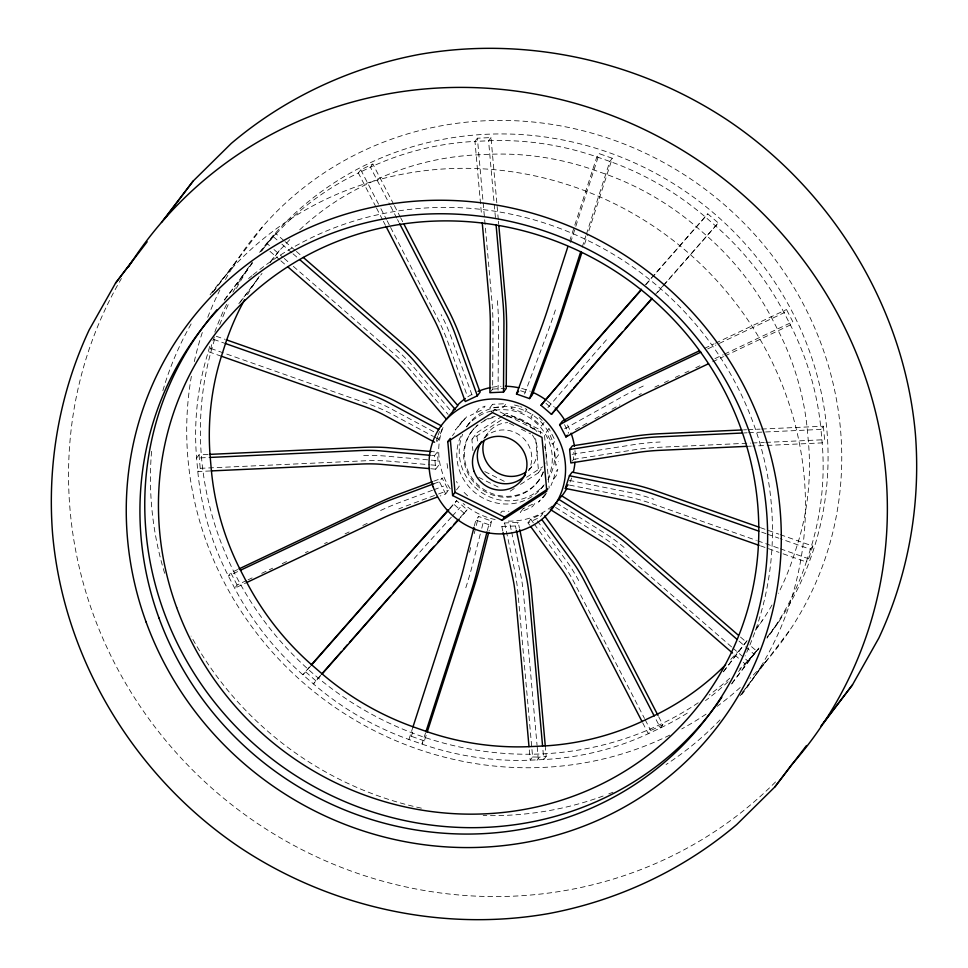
<?xml version="1.0" encoding="UTF-8"?>
<svg xmlns="http://www.w3.org/2000/svg" width="968" height="968" viewBox="0 0 968 968"><rect width="100%" height="100%" fill="white"/><g stroke="black" fill="none" stroke-linecap="round" stroke-linejoin="round"><path stroke-width="0.73" stroke-dasharray="4.84 3.63" d="M489.905 392.706L492.651 389.075L493.039 327.16A61.904 11.737 87.4 0 0 491.998 301.883L477.393 138.206L490.994 137.577L498.314 219.7M498.072 390.08L498.484 327.535A54.97 10.418 87.4 0 0 497.37 300.685M553.49 479.317L555.063 472.88L557.81 469.262L556.237 475.699L553.49 479.317L550.974 485.573M209.645 346.459L208.35 351.65A292.191 279.728 37.1 0 0 196.601 458.058L197.799 471.525A292.191 279.728 37.1 0 0 228.375 575.996L234.692 588.205A292.191 279.728 37.1 0 0 302.936 674.829L313.39 683.904A292.191 279.728 37.1 0 0 408.919 739.491L421.939 744.077A292.191 279.728 37.1 0 0 530.198 760.17L543.798 759.541A292.191 279.728 37.1 0 0 648.318 733.696L660.418 727.96A292.191 279.728 37.1 0 0 689.652 711.613M221.406 356.236L208.35 351.65L210.77 348.456L212.391 341.958M780.244 534.639L812.83 546.097L808.74 558.79L806.32 561.972A292.191 279.728 37.1 0 1 767.285 637.597M437.596 436.374L435.927 442.921L438.673 439.291L442.763 426.61M474.344 525.914L475.832 520.082L478.579 516.452L491.599 521.038L489.046 531.057M469.468 552.256L471.295 545.093M474.211 533.646L478.579 516.452M480.285 534.034L472.142 566.074A54.97 5.034 -70.6 0 1 465.596 588.411M481.774 528.201L483.625 520.917M487.364 530.488L488.852 524.668L491.599 521.038M413.021 726.786L408.919 739.491L411.339 736.309L413.651 729.146M569.62 241.226L596.832 156.864L599.252 153.67L612.272 158.256L587.322 235.599M570.6 242.484L599.252 153.67M425.581 732.776L421.939 744.077L424.359 740.883L426.198 735.148M582.179 247.239L585.882 235.781M586.342 234.341L609.852 161.438L612.272 158.256M584.551 244.202L586.862 237.039M524.559 394.012L546.763 334.71A54.97 5.034 -70.6 0 0 555.596 309.337M438.081 435.152L439.532 431.462M212.887 340.724L214.364 337.009M212.44 292.663L237.826 259.134M213.42 291.683L263.127 226.04M224.588 299.584L249.369 266.853M260.828 251.426A292.191 279.728 37.1 0 1 264.736 246.816L267.156 243.621L269.431 245.594M224.346 300.213L252.454 263.09M261.517 251.111L273.605 235.139M283.878 240.572L275.916 233.651L268.777 241.528M238.842 303.71L256.072 280.962M240.27 302.125L262.026 273.387M270.193 262.606L279.256 250.639L283.975 245.945A278.312 266.43 37.1 0 1 290.085 239.326M393.673 204.272L372.874 164.052L360.774 169.787L358.354 172.982A292.191 279.728 37.1 0 0 273.496 236.845L277.695 240.487M372.874 164.052L370.454 167.246L358.354 172.982L375.753 206.62M208.059 454.452L199.021 454.863L196.601 458.058L210.225 457.428M199.021 454.863L200.219 468.33L197.799 471.525L211.423 470.908M477.393 138.206L474.973 141.401A292.191 279.728 37.1 0 0 370.454 167.246L389.923 204.901M490.994 137.577L488.574 140.771L495.555 219.046M237.62 569.571L230.795 572.802L228.375 575.996L240.5 570.249M246.671 580.473L237.112 585.011L234.692 588.205L246.816 582.458M431.232 468.766L435.721 469.178L434.523 455.698L437.27 452.068L431.244 451.536M458.227 426.38L455.48 429.998L466.987 416.409L459.558 424.662L462.305 421.032M452.455 435.648L454.512 432.926M476.159 412.174L478.906 408.544L485.113 406.136L482.366 409.766L470.279 415.49M467.943 425.073L470.363 421.879M435.721 469.178L438.468 465.548L437.27 452.068M470.024 433.749L470.75 432.793M473.183 429.623L473.909 428.667M433.821 483.782L439.387 481.713L442.134 478.095L448.45 490.292L445.704 493.922L440.137 495.991M472.142 439.109L477.079 432.587M493.293 411.485L494.902 409.355L544.403 434.136L549.207 488.029M309.312 667.134L302.936 674.829L311.708 664.835M483.952 438.335L489.227 431.377M456.521 489.905L459.268 486.275L456.46 481.495M320.759 675.083L313.39 683.904L322.175 673.922M449.939 508.708L456.642 500.698L467.108 509.785L460.393 517.795M532.957 414.256L530.9 416.978L541.366 426.065L544.101 422.435M657.562 292.409L718.256 222.918L707.79 213.843L653.037 276.558M528.613 470.787L533.09 464.894M500.71 513.004L502.089 511.189L508.962 511.261M538.305 472.82L543.242 466.298M502.791 531.009L501.847 526.592L504.594 522.974L518.195 522.345L519.417 528.104M535.921 484.097L536.635 483.141M539.079 479.959L539.805 479.003M555.789 458.505L558.536 454.887L557.447 448.22L554.7 451.85L555.898 465.318L558.645 461.7M541.16 488.646L543.58 485.452A48.497 46.428 37.1 0 1 482.415 493.087A48.497 46.428 37.1 0 1 462.68 434.209M501.847 526.592L515.448 525.975L518.195 522.345M546 493.716L538.498 502.089L545.323 494.624M572.197 461.155L573.576 459.352L573.455 452.54M527.996 522.865L530.742 519.247L542.842 513.512L540.096 517.142L527.996 522.865L529.75 525.285M724.959 355.946L790.396 324.945L792.816 321.751L786.5 309.542L784.08 312.737L717.288 344.378M531.952 749.51L532.618 756.976L530.198 760.17L529.266 749.668M537.034 760.303L539.454 757.109L546.206 756.347L545.408 747.393M546.206 756.347L543.798 759.541L542.721 747.55M761.61 429.054L823.381 426.222L820.973 429.417L822.171 442.884A292.191 279.728 37.1 0 1 810.422 549.292L806.32 561.972L780.438 552.873M823.381 426.222L824.591 439.69L822.171 442.884L752.874 446.066M658.676 716.719L662.826 724.766L650.726 730.501L648.318 733.696L641.99 721.462M662.826 724.766L660.418 727.96L654.09 715.727M812.83 546.097L810.422 549.292L780.256 538.68M723.193 671.865L743.557 645.027A278.312 266.43 37.1 0 0 747.429 640.441M723.713 671.477L748.191 639.134M756.359 628.365L762.699 619.98M752.414 656.219L745.275 664.096A292.191 279.728 37.1 0 1 738.403 671.526M731.869 683.36L756.456 650.932L750.769 645.995M731.626 683.989L758.827 648.064M766.995 637.283L779.083 621.311M742.65 692.06L765.325 662.124M740.096 695.762L790.614 629.043M264.736 246.816L275.916 233.651M279.256 250.639L275.214 255.915A278.312 266.43 37.1 0 0 269.443 262.824M543.266 497.346L546.46 493.16M756.456 650.932L745.275 664.096L743.182 662.269M547.912 407.613L589.355 359.491A54.97 1.113 -49 0 1 606.972 339.236M645.462 284.749L707.79 213.843M646.116 284.447L652.057 277.683M654.925 294.962L662.85 285.959M663.83 284.834L718.256 222.918M449.588 508.502L456.642 500.698M451.342 517.178L429.538 541.281A54.97 1.113 -49 0 0 414.207 558.512M452.334 516.089L460.26 507.329M460.054 517.577L467.108 509.785M730.743 659.426A278.312 266.43 37.1 0 0 734.797 654.997L739.516 650.302M491.187 411.775L494.902 409.355M502.356 416.095L477.502 432.272A1.391 1.331 37.1 0 0 476.8 433.737L477.732 444.227M503.59 415.284L506.082 413.663A1.391 1.331 37.1 0 1 507.74 413.59L539.394 429.441A1.391 1.331 37.1 0 1 540.35 430.82L540.616 433.821M501.243 420.051L472.662 438.661A1.391 1.331 37.1 0 0 471.961 440.125L472.904 450.616M526.568 477.272L542.721 466.745M514.274 488.513L509.301 491.744A1.391 1.331 37.1 0 1 507.656 491.829M520.494 484.46L537.881 473.134A1.391 1.331 37.1 0 0 538.583 471.67L535.51 437.209A1.391 1.331 37.1 0 0 534.554 435.83M564.61 428.8L619.786 398.114A54.97 7.091 -27.3 0 1 643.684 385.821M575.258 429.683L589.693 421.661M594.945 418.733L606.767 412.162M612.006 409.246L619.883 404.866M704.522 348.383L714.082 343.846M715.449 343.204L786.5 309.542M707.717 348.916L715.921 345.031M248.038 579.832L252.14 577.896M261.699 573.359L272.625 568.18M282.196 563.654L287.665 561.065M305.416 552.643L308.151 551.349M324.546 543.58L327.281 542.286M345.044 533.876L349.146 531.94M362.806 525.467L369.643 522.224M654.816 387.127L658.918 385.179M664.387 382.59L668.477 380.654M675.313 377.411L679.415 375.475M684.872 372.886L688.974 370.95M695.81 367.707L699.9 365.771M714.928 358.644L723.132 354.76M724.5 354.119L792.816 321.751M712.666 361.766L723.604 356.587M433.676 481.229L442.134 478.095M432.454 490.268L399.106 502.658A54.97 7.091 -27.3 0 0 377.508 511.927M433.846 489.748L443.562 486.142M406.149 506.01L437.173 494.491M438.577 493.97L448.45 490.292M572.088 454.343L633.423 444.699A54.97 11.991 -5.1 0 1 660.128 442.013M573.576 459.352L634.282 449.805A61.904 13.504 -5.1 0 1 659.426 447.276L750.757 443.078M492.651 389.075L504.885 388.41M743.533 429.877L746.546 429.744M748.046 429.671L760.11 429.126M744.15 432.938L747.163 432.793M748.663 432.732L820.973 429.417A292.191 279.728 37.1 0 0 790.396 324.945L784.08 312.737A292.191 279.728 37.1 0 0 715.836 226.113L705.382 217.026A292.191 279.728 37.1 0 0 609.852 161.438L596.832 156.864A292.191 279.728 37.1 0 0 488.574 140.771L474.973 141.401L481.423 213.65M200.219 468.33L365.359 460.768A61.904 13.504 -5.1 0 1 388.349 461.095L429.441 464.737M752.269 443.005L764.321 442.461M765.821 442.388L824.591 439.69M748.361 446.272L751.374 446.127M532.618 756.976L539.454 757.109M431.522 455.432L434.523 455.698M436.084 460.586L385.482 456.073A54.97 11.991 -5.1 0 0 361.064 455.734M430.941 464.87L438.468 465.548M569.208 480.37L628.171 492.143A54.97 15.064 17.9 0 1 653.799 499.246M569.547 485.101L626.441 496.487A61.904 16.964 17.9 0 1 650.569 503.166L756.323 540.35M520.578 390.745L528.455 393.31M519.187 406.27L513.839 404.818L511.092 408.448L524.111 413.021L526.858 409.404L520.518 406.633M424.359 740.883L411.339 736.309M488.852 524.668L475.832 520.082M216.275 336.271L224.782 339.26M760.412 527.657L778.829 534.142M213.746 339.417L225.496 343.555M761.707 532.158L765.99 533.658M767.406 534.167L778.829 538.184M210.77 348.456L368.929 404.104A61.904 16.964 17.9 0 1 390.903 413.626L433.434 436.471M757.738 540.846L778.986 548.324M780.414 548.82L808.74 558.79M760.461 545.843L779.01 552.365M509.495 423.27L516.089 426.573M521.365 429.223L530.597 433.846M484.786 471.573L504.57 481.471M478.628 477.297L501.061 488.525M433.749 431.752L390.721 408.629A54.97 15.064 17.9 0 0 367.38 398.501M434.741 437.185L438.673 439.291M556.418 502.912L604.855 533.235A54.97 15.851 41.3 0 1 625.679 548.808M555.584 507.45L600.983 535.885A61.904 17.848 41.3 0 1 620.573 550.538L731.76 647.06M545.952 403.305L552.232 408.75M315.81 680.722L305.356 671.635M464.362 513.415L453.895 504.328M285.016 241.564L295.264 250.458M296.402 251.45L300.963 255.407M740.52 637.089L746.207 642.038M281.882 244.13L291.925 252.854M293.062 253.834L297.599 257.778M739.007 641.082L743.557 645.027M745.65 646.842L754.036 654.126A292.191 279.728 37.1 0 0 758.912 648.354M273.98 249.55L283.092 257.464M284.229 258.444L288.779 262.401M293.34 266.357L394.254 354.01A61.904 17.848 41.3 0 1 411.69 371.506L448.075 414.401M732.897 648.052L747.695 660.902M269.975 251.365L279.764 259.86M280.889 260.84L285.439 264.784M734.797 654.997L738.983 658.627M464.12 492.434L469.105 497.249M539.2 417.51L542.14 420.463M449.817 409.742L414.038 367.537A54.97 15.851 41.3 0 0 395.513 348.94M537.409 520.929L567.018 561.718A54.97 14.217 64.7 0 1 580.038 583.159M530.742 519.247L533.368 522.865M534.251 524.075L561.779 562.009A61.904 16.008 64.7 0 1 574.024 582.191L644.494 718.438M564.538 424.637L568.7 433.325M237.112 585.011L230.795 572.802M445.704 493.922L439.387 481.713M394.363 205.615L399.917 216.336M400.607 217.679L402.688 221.708M390.624 206.232L396.844 218.272M397.533 219.615L398.925 222.289M360.774 169.787L380.194 207.321M380.884 208.664L386.426 219.397M387.115 220.728L389.898 226.101M390.588 227.432L437.463 318.109A61.904 16.008 64.7 0 1 447.555 341.147L467.496 396.517M645.184 719.769L650.726 730.501M376.443 207.951L382.675 219.99M383.364 221.333L385.433 225.35M472.009 395.004L451.874 339.054A54.97 14.217 64.7 0 0 441.154 314.588M515.448 525.975L516.077 528.915M510.1 524.862L511.358 530.718M511.661 532.182L520.409 573.25A54.97 10.418 87.4 0 1 523.821 597.062L537.046 745.227M504.594 522.974L514.794 570.89A61.904 11.737 87.4 0 1 518.001 593.311L531.819 748.022M447.034 463.503L448.039 470.266M498.447 221.2L498.714 224.189M537.179 746.727L538.244 758.706M484.448 437.875A27.661 26.475 37.1 0 1 519.659 435.104A27.661 26.475 37.1 0 1 529.242 469.226M543.157 471.815A41.551 39.773 37.1 0 1 473.969 482.415A41.551 39.773 37.1 0 1 495.652 417.063M506.3 416.567A41.551 39.773 37.1 0 1 534.687 430.784M543.423 472.081A41.551 39.773 37.1 0 1 482.209 488.308A41.551 39.773 37.1 0 1 477.611 425M484.024 420.499A41.551 39.773 37.1 0 1 495.084 416.361M503.009 415.478A41.551 39.773 37.1 0 1 537.978 432.986M544.536 446.188A41.551 39.773 37.1 0 1 545.783 463.249M532.4 434.995A27.661 26.475 37.1 0 1 528.528 470.085M485.416 437.149A27.661 26.475 37.1 0 1 507.716 422.629M758.694 648.548A318.738 305.138 37.1 0 1 739.552 669.13M729.811 678.229A318.738 305.138 37.1 0 1 709.108 695.06M698.194 702.78A318.738 305.138 37.1 0 1 330.729 687.885A318.738 305.138 37.1 0 1 214.811 338.764M219.712 324.764A318.738 305.138 37.1 0 1 229.646 301.592M236.398 288.416A318.738 305.138 37.1 0 1 251.837 263.175M259.606 252.358A318.738 305.138 37.1 0 1 698.944 201.211A318.738 305.138 37.1 0 1 767.043 638.166M214.811 332.097A292.191 279.728 37.1 0 1 226.742 303.988M232.937 292.167A292.191 279.728 37.1 0 1 252.394 262.122M728.081 681.714A292.191 279.728 37.1 0 1 705.503 700.614M247.493 294.659A278.312 266.43 37.1 0 1 260.344 274.791M299.705 229.791A278.312 266.43 37.1 0 1 364.682 185.215L376.782 179.479A278.312 266.43 37.1 0 1 476.183 154.892L489.772 154.275A278.312 266.43 37.1 0 1 592.731 169.582L605.75 174.155A278.312 266.43 37.1 0 1 696.597 227.02L707.063 236.107A278.312 266.43 37.1 0 1 771.956 318.484L778.272 330.693A278.312 266.43 37.1 0 1 807.348 430.034L808.546 443.513A278.312 266.43 37.1 0 1 797.366 544.706L793.276 557.386A278.312 266.43 37.1 0 1 778.32 593.348M772.016 605A278.312 266.43 37.1 0 1 754.883 631.003M639.049 394.726A61.904 7.986 -27.3 0 1 641.312 393.589M225.459 279.498A332.629 318.436 37.1 0 1 707.015 190.648A332.629 318.436 37.1 0 1 749.97 678.35M740.193 687.546A332.629 318.436 37.1 0 1 717.07 706.398M706.071 714.142A332.629 318.436 37.1 0 1 681.774 728.904M669.783 735.123A332.629 318.436 37.1 0 1 323.276 698.92A332.629 318.436 37.1 0 1 191.362 376.334M194.278 361.633A332.629 318.436 37.1 0 1 202.687 331.346M207.757 317.286A332.629 318.436 37.1 0 1 219.881 290.037M248.607 278.53A318.738 305.138 37.1 0 1 252.019 275.686M253.168 274.743A318.738 305.138 37.1 0 1 641.494 273.266A318.738 305.138 37.1 0 1 749.256 646.515M748.688 647.882A318.738 305.138 37.1 0 1 745.07 656.014M398.768 508.914A61.904 7.986 -27.3 0 1 402.591 507.377M552.026 506.167A69.321 66.368 37.1 0 1 505.538 520.99M495.18 519.562A69.321 66.368 37.1 0 1 463.14 503.517M450.241 488.816A69.321 66.368 37.1 0 1 443.32 426.658M467.762 396.868A69.321 66.368 37.1 0 1 474.078 393.238M492.131 387.26A69.321 66.368 37.1 0 1 500.952 386.28M521.679 388.458A69.321 66.368 37.1 0 1 530.258 391.266M547.283 400.946A69.321 66.368 37.1 0 1 554.132 406.887M567.49 424.988A69.321 66.368 37.1 0 1 570.563 431.813M574.968 450.543A69.321 66.368 37.1 0 1 575.173 459.364M571.628 477.95A69.321 66.368 37.1 0 1 570.055 482.016M466.673 426.694A48.497 46.428 37.1 0 1 532.061 414.594A48.497 46.428 37.1 0 1 547.924 479.608M544.161 484.823A48.497 46.428 37.1 0 1 481.072 496.935A48.497 46.428 37.1 0 1 461.252 435.176M466.394 426.936A48.497 46.428 37.1 0 1 528.564 417.099A48.497 46.428 37.1 0 1 548.36 477.43M775.55 781.926A415.78 398.042 37.1 0 1 234.946 807.239A415.78 398.042 37.1 0 1 121.436 278.481M719.998 719.889A332.629 318.436 37.1 0 1 666.069 764.514M612.95 792.223A332.629 318.436 37.1 0 1 608.751 793.893M603.1 796.023A332.629 318.436 37.1 0 1 483.189 815.552M421.395 808.171A332.629 318.436 37.1 0 1 191.071 636.109M164.657 573.286A332.629 318.436 37.1 0 1 151.734 449.588M162.866 390.649A332.629 318.436 37.1 0 1 192.898 320.916M210.068 294.817A332.629 318.436 37.1 0 1 670.134 238.08A332.629 318.436 37.1 0 1 740.447 696.27M492.543 404.297L489.796 407.927L503.396 407.298L506.143 403.68L492.543 404.297M548.953 428.594L546.206 432.212L552.522 444.421L555.269 440.803L548.953 428.594M523.107 508.732L520.361 512.362L532.461 506.627L535.207 502.997L523.107 508.732"/><path stroke-width="1.45" d="M482.233 222.688L489.53 304.521A48.037 9.111 87.4 0 1 490.34 324.135L489.905 392.706L503.493 392.076L503.941 323.506A48.037 9.111 87.4 0 0 503.118 303.892L496.1 225.072M758.997 527.161L654.658 490.474A61.904 16.964 17.9 0 0 630.531 483.794L572.161 472.13L569.414 475.748L565.324 488.441L629.962 501.351A48.037 13.165 17.9 0 1 648.681 506.542L759.045 545.347M725.528 664.847A278.312 266.43 37.1 0 1 654.09 715.727L641.99 721.462A278.312 266.43 37.1 0 1 542.588 746.05L529 746.667A278.312 266.43 37.1 0 1 426.041 731.36L413.021 726.786A278.312 266.43 37.1 0 1 322.175 673.922L311.708 664.835A278.312 266.43 37.1 0 1 246.816 582.458L240.5 570.249A278.312 266.43 37.1 0 1 211.423 470.908L210.225 457.428A278.312 266.43 37.1 0 1 221.406 356.236L225.496 343.555A278.312 266.43 37.1 0 1 244.589 299.79M473.981 527.366L463.236 569.595A48.037 4.404 -70.6 0 1 458.445 585.918L413.021 726.786M487.001 531.94L476.256 574.181A48.037 4.404 -70.6 0 1 471.464 590.492L426.041 731.36M488.683 532.497L480.213 565.76A61.904 5.675 -70.6 0 1 474.054 586.789L427.13 732.292M567.78 246.961L547.295 310.462A48.037 4.404 -70.6 0 1 540.834 328.999L516.489 394.012L529.508 398.586L532.255 394.968L554.24 336.247A61.904 5.675 -70.6 0 0 562.553 312.374L581.78 252.793M580.8 251.535L560.303 315.048A48.037 4.404 -70.6 0 1 553.853 333.573L529.508 398.586M132.459 260.791L115.531 283.14L89.189 329.87C59.423 393.468 47.069 464.337 52.623 534.275L52.732 535.461C64.251 661.011 135.895 777.655 240.258 847.714C329.919 907.173 441.614 932.148 547.84 913.719L549.001 913.514C617.971 900.506 683.142 869.978 736.721 824.579L774.908 786.887L806.525 745.529M823.453 723.181L852.469 684.86L878.811 638.13C908.577 574.532 920.931 503.662 915.377 433.724L915.268 432.539C903.749 306.989 832.105 190.345 727.742 120.286C638.081 60.827 526.386 35.852 420.16 54.281L418.999 54.486C350.029 67.494 284.858 98.022 231.279 143.421L193.092 181.113L161.474 222.471M164.088 219.433L193.092 181.113M287.702 266.757L391.399 356.817A48.037 13.854 41.3 0 1 404.939 370.405L446.296 419.168L457.804 405.58L420.451 361.548A61.904 17.848 41.3 0 0 403.015 344.039L303.238 257.379M386.135 226.681L434.789 320.795A48.037 12.427 64.7 0 1 442.618 338.679L465.257 401.538L477.345 395.803L480.092 392.173L459.655 335.412A61.904 16.008 64.7 0 0 449.563 312.386L404.067 224.382M447.797 441.65L450.217 438.456L455.033 492.349L452.613 495.543L502.102 520.324L546.787 491.224L541.983 437.33L492.482 412.549L447.797 441.65L452.613 495.543M503.493 392.076L506.24 388.446L506.639 326.531A61.904 11.737 87.4 0 0 505.586 301.266L498.847 225.677M516.489 394.012L518.558 391.29M651.633 299.16L609.743 346.81A48.037 0.968 -49 0 0 596.869 361.608L551.445 414.352L540.979 405.265L584.745 354.01A61.904 1.246 -49 0 1 601.334 334.94L641.494 289.25M551.445 414.352L571.931 390.116M708.564 363.714L643.901 394.351A48.037 6.195 -27.3 0 0 626.441 403.329L565.953 436.955L559.637 424.746L562.384 421.128L617.003 390.757A61.904 7.986 -27.3 0 1 639.497 379.19L699.053 350.973M502.102 520.324L504.522 517.13L547.973 488.84M565.953 436.955L567.321 435.14M746.86 446.345L657.575 450.447A48.037 10.479 -5.1 0 0 638.057 452.407L570.83 462.97L569.62 449.503L572.366 445.873L633.084 436.338A61.904 13.504 -5.1 0 1 658.228 433.809L742.02 429.949M565.324 488.441L568.071 484.811M551.24 508.515L561.791 495.87L609.743 525.914A61.904 17.848 41.3 0 1 629.345 540.567L738.233 635.117M774.908 786.887L791.824 764.538A415.78 398.042 37.1 0 0 716.635 173.441A415.78 398.042 37.1 0 0 128.417 267.023M115.531 283.14L147.16 241.782M820.84 726.218L852.469 684.86M540.979 405.265L586.402 352.521A48.037 0.968 -49 0 1 599.277 337.723L641.167 290.073M573.903 387.829L577.848 383.255M579.82 380.969L595.211 363.097A61.904 1.246 -49 0 1 611.8 344.027L622.279 332.097M311.285 664.883L411.787 550.55A61.904 1.246 -49 0 1 426.222 534.336L448.583 509.616M311.708 664.835L409.016 554.156A48.037 0.968 -49 0 1 420.209 541.572L448.946 509.797M321.751 673.958L341.535 651.452M343.519 649.201L347.476 644.7M349.46 642.45L390.019 596.3M392.996 592.924L422.254 559.637A61.904 1.246 -49 0 1 426.924 554.349M625.243 328.721L651.96 298.338M322.175 673.922L419.471 563.243A48.037 0.968 -49 0 1 430.675 550.659L459.413 518.884M437.887 542.092L444.941 534.3M446.95 532.061L450.979 527.608M454.004 524.269L458.033 519.816M453.121 410.214L454.996 408.351M559.637 424.746L620.125 391.12A48.037 6.195 -27.3 0 1 637.585 382.142L700.88 352.146M238.987 568.918L377.774 503.178A61.904 7.986 -27.3 0 1 398.114 494.454L432.272 481.761M240.5 570.249L374.858 506.603A48.037 6.195 -27.3 0 1 390.649 499.839L433.821 483.782M246.816 582.458L381.174 518.812A48.037 6.195 -27.3 0 1 396.953 512.048L437.354 497.032M569.62 449.503L636.859 438.94A48.037 10.479 -5.1 0 1 656.365 436.967L742.65 433.011M209.572 454.379L364.162 447.301A61.904 13.504 -5.1 0 1 387.139 447.615L431.244 451.536M210.225 457.428L361.185 450.519A48.037 10.479 -5.1 0 1 379.02 450.761L430.034 455.299M211.423 470.908L362.383 463.987A48.037 10.479 -5.1 0 1 380.218 464.241L429.731 468.633M569.414 475.748L634.052 488.671A48.037 13.165 17.9 0 1 652.783 493.861L758.851 531.154M226.197 339.756L373.019 391.411A61.904 16.964 17.9 0 1 394.992 400.946L441.456 425.908M225.496 343.555L370.066 394.424A48.037 13.165 17.9 0 1 387.115 401.817L438.71 429.526M221.406 356.236L365.977 407.104A48.037 13.165 17.9 0 1 383.026 414.498L434.608 442.219M455.033 492.349L504.522 517.13M559.044 499.5L612.139 532.763A48.037 13.854 41.3 0 1 627.349 544.137L736.745 639.11M550.284 509.471L603.379 542.733A48.037 13.854 41.3 0 1 618.588 554.107L732.522 653.025M299.874 259.751L400.159 346.859A48.037 13.854 41.3 0 1 413.699 360.447L455.057 409.21M544.597 515.932L573.867 556.285A61.904 16.008 64.7 0 1 586.124 576.468L657.974 715.376M541.85 519.562L574.46 564.489A48.037 12.427 64.7 0 1 583.97 580.159L654.09 715.727M530.633 526.495L562.36 570.225A48.037 12.427 64.7 0 1 571.87 585.894L641.99 721.462M399.615 223.632L446.889 315.072A48.037 12.427 64.7 0 1 454.718 332.944L477.345 395.803M519.719 529.544L528.383 570.273A61.904 11.737 87.4 0 1 531.601 592.694L545.274 745.904M516.38 530.391L526.737 579.033A48.037 9.111 87.4 0 1 529.23 596.433L542.588 746.05M503.106 532.485L513.149 579.663A48.037 9.111 87.4 0 1 515.641 597.062L529 746.667M525.43 474.986A27.661 26.475 37.1 0 1 488.465 477.889A27.661 26.475 37.1 0 1 481.568 441.481M525.757 472.178A27.661 26.475 37.1 0 1 494.031 470.545A27.661 26.475 37.1 0 1 484.133 440.367M721.825 697.214A318.738 305.138 37.1 0 1 272.661 759.457A318.738 305.138 37.1 0 1 217.026 309.7M428.425 552.655A61.904 1.246 -49 0 1 434.087 546.303M457.61 405.06A69.321 66.368 37.1 0 1 465.366 398.501M478.059 391.411A69.321 66.368 37.1 0 1 490.679 387.539M505.417 386.22A69.321 66.368 37.1 0 1 518.763 387.769M533.029 392.451A69.321 66.368 37.1 0 1 546.073 400.038M555.196 407.964A69.321 66.368 37.1 0 1 565.288 421.056M571.096 433.204A69.321 66.368 37.1 0 1 574.423 446.139M574.98 462.293A69.321 66.368 37.1 0 1 573.286 472.372M566.849 488.513A69.321 66.368 37.1 0 1 562.057 495.749M158.958 617.959A318.738 305.138 37.1 0 0 694.395 732.861A318.738 305.138 37.1 0 0 507.982 220.934A318.738 305.138 37.1 0 0 158.958 617.959M146.107 622.061A332.629 318.436 37.1 0 0 704.873 741.96A332.629 318.436 37.1 0 0 510.342 207.733A332.629 318.436 37.1 0 0 146.107 622.061M474.126 471.404A27.661 26.475 37.1 0 0 520.59 481.374A27.661 26.475 37.1 0 0 504.413 436.955A27.661 26.475 37.1 0 0 474.126 471.404M176.648 607.481A304.847 291.84 37.1 0 0 688.744 717.361A304.847 291.84 37.1 0 0 510.463 227.746A304.847 291.84 37.1 0 0 176.648 607.481M433.168 486.892A69.321 66.368 37.1 0 0 549.63 511.878A69.321 66.368 37.1 0 0 509.083 400.534A69.321 66.368 37.1 0 0 433.168 486.892"/></g></svg>
